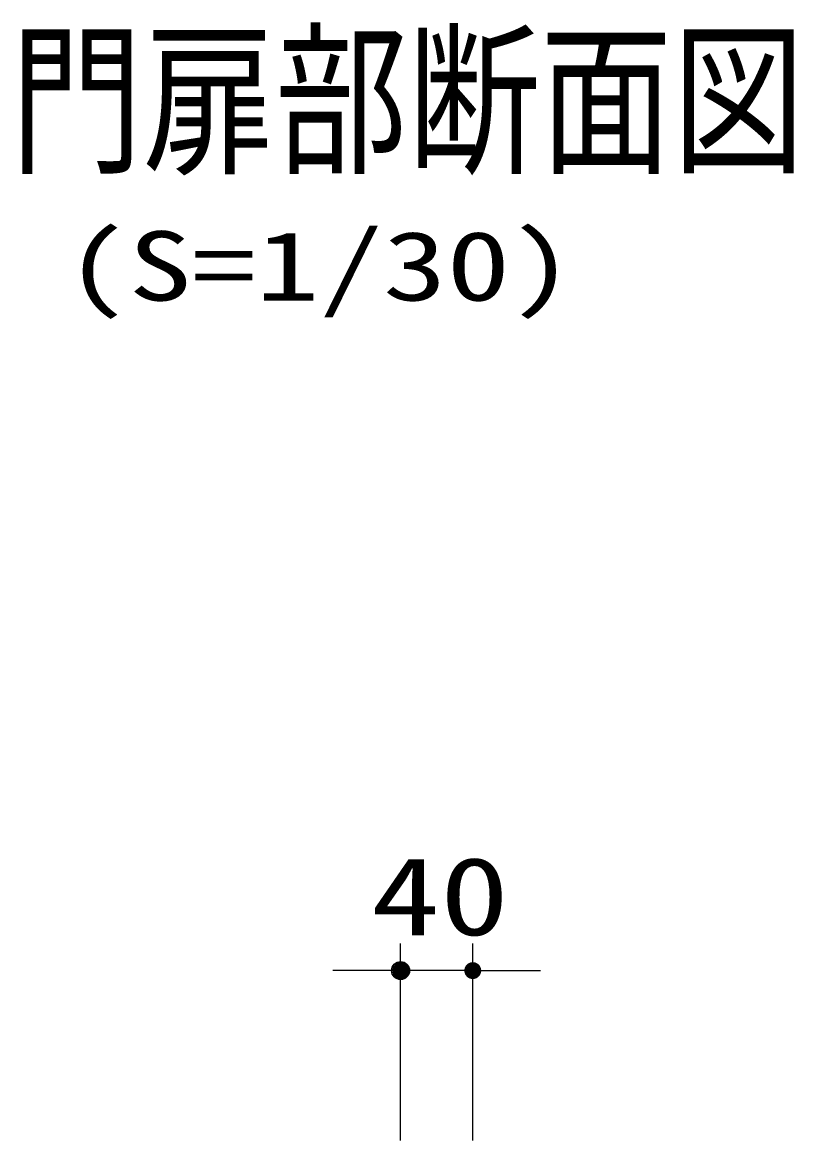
# Model space of a CAD drawing. Units: millimetres, scale not verified. Extents: x -6299 to 6301, y -4454 to 4456.
# Drawn here: x -1277 to -849, y 1164 to 1785 of the extents above; entities that cross this region are included whole.
import ezdxf
from ezdxf.enums import TextEntityAlignment as Align

# ---------------------------------------------------------------- set-up
doc = ezdxf.new("R2010")
doc.units = ezdxf.units.MM
doc.header["$LTSCALE"] = 20
doc.header["$PDMODE"] = 32
doc.header["$PDSIZE"] = 10
doc.layers.add('0-0_D-TITLE', color=7, linetype='Continuous')
doc.layers.add('0-7_DEFPOINTS', color=7, linetype='Continuous')
doc.layers.add('0-2_0', color=4, linetype='Continuous', lineweight=25)
doc.styles.add('ＭＳ ゴシック', font='')
doc.styles.get('ＭＳ ゴシック').set_extended_font_data('MS Gothic')

# ---------------------------------------------------------------- blocks, each defined once
blk = doc.blocks.new('_DotSmall')
at = {"layer": '0-2_0', "color": 2}
for points in [[(0, 0), (-2.5, 0), (-2.48, 0.31)], [(0, 0), (-2.48, -0.31), (-2.5, 0)], [(0, 0), (-2.48, 0.31), (-2.42, 0.62)], [(0, 0), (-2.42, -0.62), (-2.48, -0.31)], [(0, 0), (-2.42, 0.62), (-2.32, 0.92)], [(0, 0), (-2.32, -0.92), (-2.42, -0.62)], [(0, 0), (-2.32, 0.92), (-2.19, 1.2)], [(0, 0), (-2.19, -1.2), (-2.32, -0.92)], [(0, 0), (-2.19, 1.2), (-2.02, 1.47)], [(0, 0), (-2.02, -1.47), (-2.19, -1.2)], [(0, 0), (-2.02, 1.47), (-1.82, 1.71)], [(0, 0), (-1.82, -1.71), (-2.02, -1.47)], [(0, 0), (-1.82, 1.71), (-1.59, 1.93)], [(0, 0), (-1.59, -1.93), (-1.82, -1.71)], [(0, 0), (-1.59, 1.93), (-1.34, 2.11)], [(0, 0), (-1.34, -2.11), (-1.59, -1.93)], [(0, 0), (-1.34, 2.11), (-1.06, 2.26)], [(0, 0), (-1.06, -2.26), (-1.34, -2.11)], [(0, 0), (-1.06, 2.26), (-0.77, 2.38)], [(0, 0), (-0.77, -2.38), (-1.06, -2.26)], [(0, 0), (-0.77, 2.38), (-0.47, 2.46)], [(0, 0), (-0.47, -2.46), (-0.77, -2.38)], [(0, 0), (-0.47, 2.46), (-0.16, 2.5)], [(0, 0), (-0.16, -2.5), (-0.47, -2.46)], [(0, 0), (-0.16, 2.5), (0.16, 2.5)], [(0, 0), (0.16, -2.5), (-0.16, -2.5)], [(0, 0), (0.16, 2.5), (0.47, 2.46)], [(0, 0), (0.47, 2.46), (0.77, 2.38)], [(0, 0), (0.77, 2.38), (1.06, 2.26)], [(0, 0), (1.06, 2.26), (1.34, 2.11)], [(0, 0), (1.34, 2.11), (1.59, 1.93)], [(0, 0), (1.59, 1.93), (1.82, 1.71)], [(0, 0), (1.82, 1.71), (2.02, 1.47)], [(0, 0), (2.02, 1.47), (2.19, 1.2)], [(0, 0), (2.19, 1.2), (2.32, 0.92)], [(0, 0), (2.32, 0.92), (2.42, 0.62)], [(0, 0), (2.42, 0.62), (2.48, 0.31)], [(0, 0), (2.48, 0.31), (2.5, 0)], [(0, 0), (0.47, -2.46), (0.16, -2.5)], [(0, 0), (0.77, -2.38), (0.47, -2.46)], [(0, 0), (1.06, -2.26), (0.77, -2.38)], [(0, 0), (1.34, -2.11), (1.06, -2.26)], [(0, 0), (1.59, -1.93), (1.34, -2.11)], [(0, 0), (1.82, -1.71), (1.59, -1.93)], [(0, 0), (2.02, -1.47), (1.82, -1.71)], [(0, 0), (2.19, -1.2), (2.02, -1.47)], [(0, 0), (2.32, -0.92), (2.19, -1.2)], [(0, 0), (2.42, -0.62), (2.32, -0.92)], [(0, 0), (2.48, -0.31), (2.42, -0.62)], [(0, 0), (2.5, 0), (2.48, -0.31)]]:
    blk.add_solid(points, dxfattribs=at)

msp = doc.modelspace()

# ---------------------------------------------------------------- linework, layer by layer
at = {"layer": '0-2_0', "color": 1}
for p, q in [((-1066.86, 1164.39), (-1066.86, 1273.72)), ((-1026.85, 1164.39), (-1026.85, 1273.72))]:
    msp.add_line(p, q, dxfattribs=at)
at = {"layer": '0-2_0', "color": 2}
for p, q in [((-1066.86, 1258.72), (-1104.36, 1258.72)), ((-1026.85, 1258.72), (-1066.86, 1258.72)), ((-1026.85, 1258.72), (-989.35, 1258.72))]:
    msp.add_line(p, q, dxfattribs=at)
at = {"layer": '0-7_DEFPOINTS'}
msp.add_point((-1066.86, 1258.72), dxfattribs=at)

# ---------------------------------------------------------------- block references
at = {"layer": '0-2_0', "xscale": 1.875, "yscale": 1.875}
msp.add_blockref('_DotSmall', (-1066.86, 1258.72), dxfattribs=at)
at = {"layer": '0-2_0', "xscale": 1.875, "yscale": 1.875, "rotation": 180}
msp.add_blockref('_DotSmall', (-1026.85, 1258.72), dxfattribs=at)

# ---------------------------------------------------------------- texts
at = {"layer": '0-0_D-TITLE', "style": 'ＭＳ ゴシック'}
for s, height, width, p in [('門扉部断面図', 67.3, 0.8, (-1283.34, 1687.84)), ('(S=1/30)', 38.42, 1.35, (-1253.07, 1618.93))]:
    msp.add_text(s, height=height, dxfattribs=dict(at, width=width)).set_placement(p, align=Align.BOTTOM_LEFT)
at = {"layer": '0-2_0', "color": 3, "style": 'ＭＳ ゴシック', "width": 1.3}
msp.add_text('40', height=43.26, dxfattribs=at).set_placement((-1083.28, 1265.39), align=Align.BOTTOM_LEFT)

doc.saveas('drawing.dxf')
